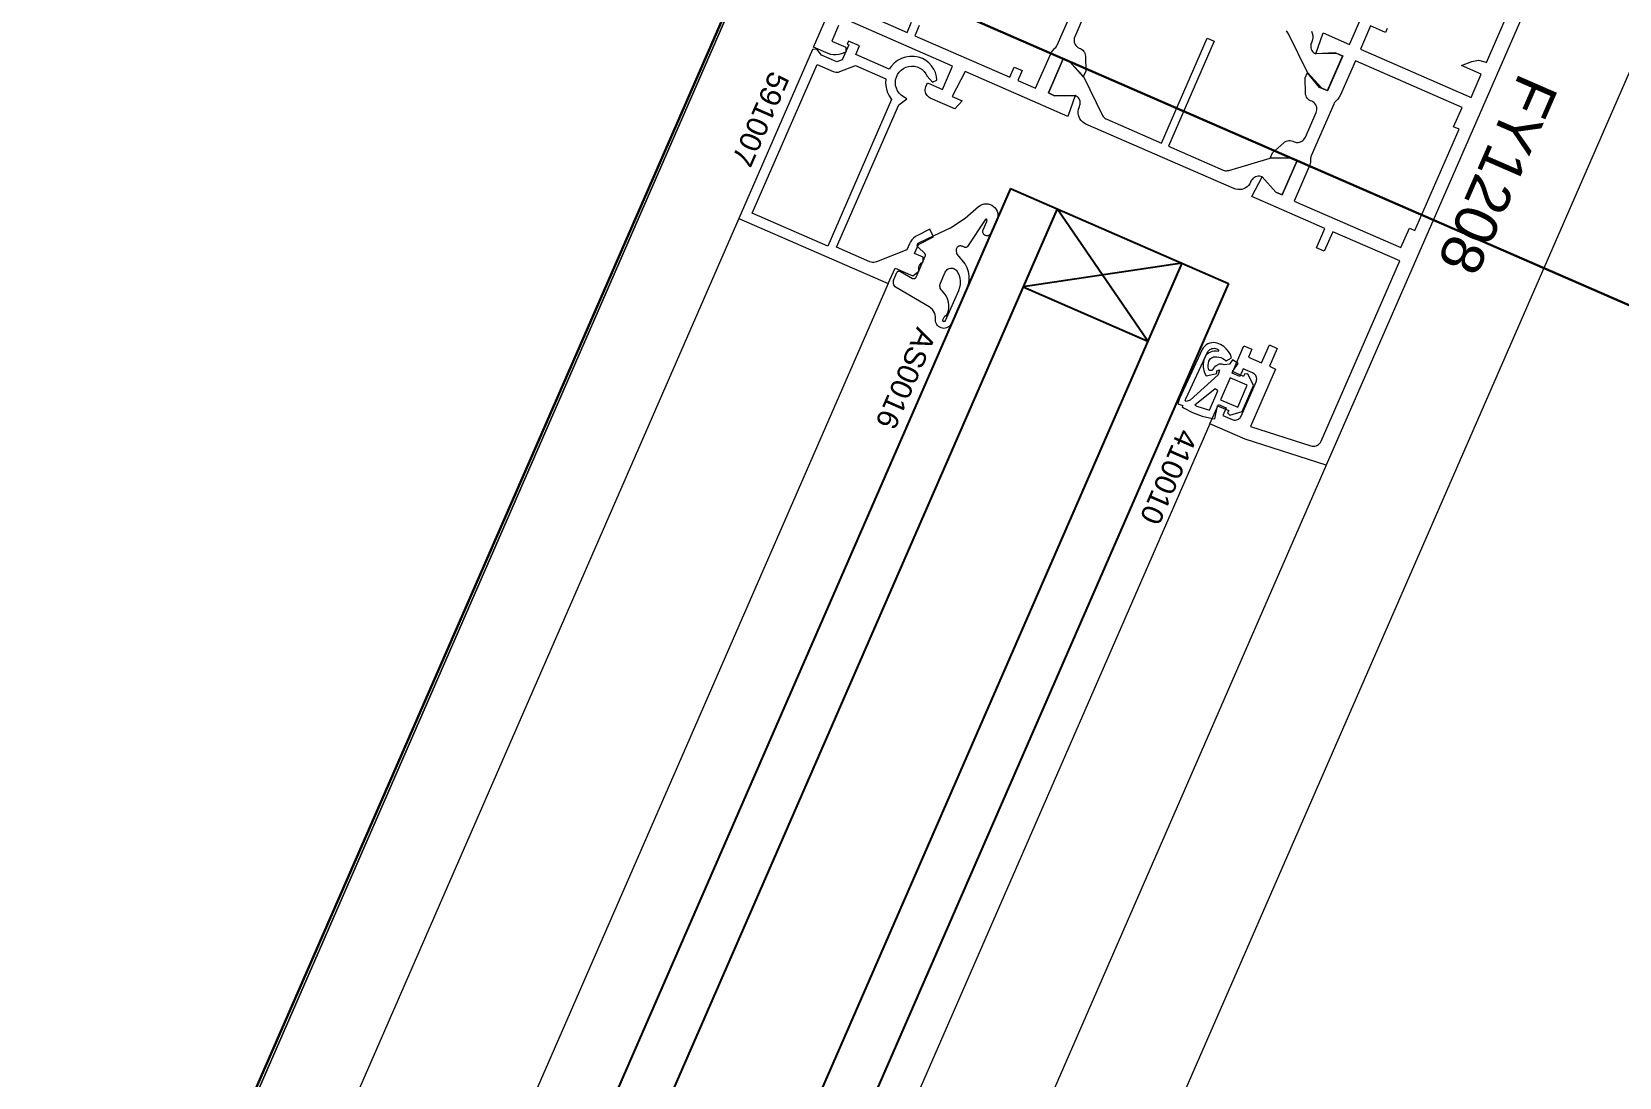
# Model space of a CAD drawing. Header units: millimetres. Extents: x -37281 to 954596, y -59787 to 956680.
# Drawn here: x 871531.4 to 871718.2, y -10885.9 to -10762.8 of the extents above; entities that cross this region are included whole.
import ezdxf

# ---------------------------------------------------------------- set-up
doc = ezdxf.new("R2010")
doc.units = ezdxf.units.MM
doc.header["$MEASUREMENT"] = 0
doc.linetypes.add('Dot & Dashed', pattern=[670.277762, 352.777767, -176.388884, 0, -141.111112])
for name, color, linetype, lineweight in [('0_Pen_No__2', 8, 'Continuous', 15), ('0_Pen_No__5', 7, 'Continuous', 25), ('0_Pen_No__7', 7, 'Continuous', 35), ('0_Pen_No__9', 7, 'Continuous', 13), ('New_A-20-M_Roof_Pen_No__93', 8, 'Continuous', 13), ('New_A-25-M_Curtain_Wall_Pen_No__90', 8, 'Continuous', 20), ('New_A-25-M_Wall_Ext_Pen_No__87', 8, 'Continuous', 20)]:
    doc.layers.add(name, color=color, linetype=linetype, lineweight=lineweight)
for name, color, linetype in [('New_A-20-M_Roof', 7, 'Continuous'), ('New_A-25-M_Curtain_Wall', 7, 'Continuous'), ('New_A-25-M_Wall_Ext', 7, 'Continuous'), ('New_ArchiCAD Windows', 7, 'Continuous')]:
    doc.layers.add(name, color=color, linetype=linetype)
doc.layers.add('New_A-25-M_Curtain_Wall_Pen_No__69', color=7, linetype='Continuous', lineweight=20, true_color=0x606060)
doc.layers.add('New_ArchiCAD Windows_Pen_No__23', color=7, linetype='Continuous', lineweight=30, true_color=0x2a2a2a)
doc.styles.add('GENERATED_STYLE_3', font='')
doc.styles.get('GENERATED_STYLE_3').set_extended_font_data('Arial')

# ---------------------------------------------------------------- blocks, each defined once
blk = doc.blocks.new('Wall_243_2', base_point=(874395.1, -4631.3))
at = {"layer": 'New_A-25-M_Wall_Ext_Pen_No__87', "linetype": 'Continuous', "flags": 128}
for points in [[(874303.43, -4591.33), (866444.97, -22613.27)], [(866536.64, -22653.24), (874395.1, -4631.3)]]:
    blk.add_lwpolyline(points, dxfattribs=at)
blk = doc.blocks.new('Wall_245_2', base_point=(874285.09, -4632.6))
at = {"layer": 'New_A-25-M_Wall_Ext_Pen_No__87', "linetype": 'Continuous', "flags": 128}
blk.add_lwpolyline([(869174.27, -16353.33), (874285.09, -4632.6)], dxfattribs=at)
blk = doc.blocks.new('Triple Window 19_2')
at = {"layer": 'New_ArchiCAD Windows_Pen_No__23', "linetype": 'Continuous'}
for p, q in [((662.5, -190), (662.5, 0)), ((662.5, 0), (725, 0)), ((725, 0), (812.5, 0))]:
    blk.add_line(p, q, dxfattribs=at)
blk = doc.blocks.new('Wall_353_2', base_point=(874468.42, -4712.54))
at = {"layer": 'New_ArchiCAD Windows', "color": 251, "linetype": 'Continuous', "lineweight": 20, "true_color": 0x606060, "xscale": -1, "zscale": 1000, "rotation": 66.44041158399281}
blk.add_blockref('Triple Window 19_2', (871882.15, -10143.29), dxfattribs=at)
blk = doc.blocks.new('Morph_2_2', base_point=(864302.5, 0))
at = {"layer": 'New_A-20-M_Roof_Pen_No__93', "linetype": 'Continuous', "flags": 128}
blk.add_lwpolyline([(866367.03, -22792.01), (874315.32, -4564.06)], dxfattribs=at)
blk = doc.blocks.new('Beam_8_2', base_point=(874303.43, -4591.33))
at = {"layer": 'New_A-25-M_Curtain_Wall_Pen_No__69', "linetype": 'Dot & Dashed'}
blk.add_line((874303.43, -4591.33), (866444.97, -22613.27), dxfattribs=at)
at = {"layer": 'New_A-25-M_Curtain_Wall_Pen_No__90', "linetype": 'Continuous'}
blk.add_line((874303.43, -4591.33), (866444.97, -22613.27), dxfattribs=at)

msp = doc.modelspace()

# ---------------------------------------------------------------- linework, layer by layer
at = {"layer": '0_Pen_No__2', "linetype": 'Continuous', "flags": 128}
for points in [[(871715.29, -10741.45), (871683.71, -10813.87), (871674.15, -10810.79), (871670.02, -10808.99)], [(871626.32, -10762.11), (871625.52, -10763.94), (871627.17, -10764.66), (871627.16, -10765.22), (871626.63, -10765.43), (871626.33, -10765.52), (871626.02, -10765.56), (871625.7, -10765.56), (871625.39, -10765.5), (871625.1, -10765.4), (871623.36, -10764.64), (871632.55, -10743.56)], [(871687.72, -10764.89), (871700.74, -10770.56), (871701.94, -10767.81), (871699.63, -10766.81), (871700.83, -10766.33), (871701.6, -10766.19), (871702.36, -10766.36), (871702.54, -10766.44), (871710.21, -10748.84)], [(871635.81, -10762.11), (871635.29, -10763.3), (871646.47, -10768.17), (871646.99, -10766.98), (871647.91, -10767.38), (871647.39, -10768.57), (871649.5, -10769.49), (871651.24, -10765.51), (871651.38, -10765.24), (871651.56, -10764.99), (871651.78, -10764.77), (871651.88, -10764.67), (871651.97, -10764.55), (871652.04, -10764.42), (871654.7, -10758.31)], [(871627.5, -10759.9), (871634.37, -10762.9), (871634.89, -10761.71)], [(871655.38, -10760.5), (871654.11, -10763.43), (871654.05, -10763.58), (871654.03, -10763.73), (871654.02, -10763.89), (871654.05, -10764.04), (871654.09, -10764.19), (871654.16, -10764.34), (871654.25, -10764.46), (871654.36, -10764.58), (871654.48, -10764.67), (871654.62, -10764.75), (871654.77, -10764.81), (871654.91, -10764.89), (871655.04, -10764.98), (871655.15, -10765.1), (871655.24, -10765.24), (871655.31, -10765.39), (871655.35, -10765.55), (871655.37, -10765.71), (871655.39, -10767.48), (871655.11, -10768.12), (871653.5, -10766.33), (871652.76, -10766.01), (871651, -10770.04), (871651.74, -10770.36), (871654.15, -10770.32), (871653.3, -10772.79), (871641.2, -10767.51), (871639.68, -10770.45), (871640.87, -10770.97), (871639.99, -10771.89), (871637.11, -10770.64), (871636.97, -10770.56), (871636.84, -10770.47), (871636.74, -10770.35), (871636.65, -10770.23), (871636.58, -10770.08), (871636.53, -10769.93), (871636.51, -10769.78), (871636.51, -10769.62), (871636.54, -10769.47), (871636.59, -10769.32), (871636.79, -10768.86), (871638.53, -10769.62), (871639.73, -10766.87), (871627.63, -10761.59)], [(871670.02, -10808.99), (871671.02, -10806.7), (871671.94, -10807.1), (871671.54, -10808.01), (871672.64, -10808.49), (871672.76, -10808.53), (871672.88, -10808.56), (871673.01, -10808.56), (871673.13, -10808.54), (871673.25, -10808.5), (871673.36, -10808.45), (871673.47, -10808.38), (871673.56, -10808.29), (871673.63, -10808.19), (871673.69, -10808.08), (871675.45, -10804.05), (871675.49, -10803.93), (871675.51, -10803.8), (871675.52, -10803.68), (871675.5, -10803.55), (871675.46, -10803.43), (871675.41, -10803.32), (871675.33, -10803.22), (871675.25, -10803.13), (871675.15, -10803.05), (871675.04, -10802.99), (871673.94, -10802.51), (871673.54, -10803.43), (871672.62, -10803.03), (871674.02, -10799.82), (871674.94, -10800.22), (871674.54, -10801.14), (871676.09, -10801.82), (871677.01, -10799.71), (871677.93, -10800.11), (871677.01, -10802.22), (871677.74, -10802.54), (871674.79, -10809.31), (871681.87, -10811.59), (871682.03, -10811.63), (871682.19, -10811.64), (871682.35, -10811.62), (871682.51, -10811.58), (871682.66, -10811.52), (871682.8, -10811.42), (871682.91, -10811.31), (871683.01, -10811.18), (871683.09, -10811.04), (871692.35, -10789.81), (871684.46, -10786.38), (871683.46, -10788.67), (871682.55, -10788.27), (871683.55, -10785.98), (871674.93, -10782.22), (871676.15, -10779.92), (871677.77, -10781.71), (871678.5, -10782.03), (871680.26, -10778), (871679.53, -10777.68), (871677.11, -10777.72), (871677.39, -10777.07), (871678.71, -10775.89), (871678.84, -10775.79), (871678.98, -10775.71), (871679.14, -10775.66), (871679.3, -10775.63), (871679.46, -10775.63), (871679.62, -10775.66), (871679.78, -10775.71), (871679.92, -10775.78), (871680.07, -10775.83), (871680.22, -10775.86), (871680.38, -10775.86), (871680.54, -10775.84), (871680.69, -10775.79), (871680.83, -10775.72), (871680.96, -10775.63), (871681.07, -10775.52), (871681.16, -10775.4), (871681.24, -10775.26), (871682.52, -10772.33), (871682.57, -10772.18), (871682.6, -10772.02), (871682.6, -10771.87), (871682.58, -10771.71), (871682.53, -10771.56), (871682.46, -10771.42), (871682.37, -10771.29), (871682.26, -10771.18), (871682.14, -10771.08), (871682, -10771.01), (871681.86, -10770.95), (871681.71, -10770.87), (871681.58, -10770.77), (871681.47, -10770.65), (871681.38, -10770.52), (871681.32, -10770.37), (871681.27, -10770.21), (871681.26, -10770.05), (871681.23, -10768.27), (871681.51, -10767.63), (871683.13, -10769.43), (871683.86, -10769.75), (871685.62, -10765.72), (871684.89, -10765.4), (871682.47, -10765.43), (871683.32, -10762.97), (871686.44, -10764.33), (871688.24, -10760.2)], [(871690.87, -10762.44), (871690.67, -10762.9), (871688.92, -10762.14), (871687.72, -10764.89)], [(871637.36, -10768.75), (871637.88, -10768.54), (871637.82, -10768.08), (871637.7, -10767.64), (871637.51, -10767.22), (871637.25, -10766.84), (871636.94, -10766.5), (871636.59, -10766.21), (871636.19, -10765.98), (871635.71, -10765.82), (871635.21, -10765.73), (871634.7, -10765.73), (871634.19, -10765.82), (871633.71, -10765.98), (871633.26, -10766.23), (871632.86, -10766.54), (871632.51, -10766.91), (871632.27, -10767.22), (871628.33, -10765.5), (871628.77, -10764.49), (871627.49, -10763.93), (871627.33, -10764.3), (871627.51, -10764.38), (871626.75, -10766.12), (871626.09, -10766.38), (871624.3, -10765.6), (871623.75, -10764.86), (871623.24, -10764.92), (871614.57, -10784.81), (871632.16, -10792.48), (871632.96, -10790.65), (871635.07, -10791.57), (871635.76, -10791), (871635.74, -10790.84), (871635.74, -10790.67), (871635.77, -10790.51), (871635.83, -10790.36), (871635.91, -10790.22), (871636.01, -10790.09), (871636.14, -10789.98), (871636.27, -10789.9), (871636.25, -10789.36), (871635.25, -10788.92), (871635.71, -10787.86), (871637.49, -10786.97), (871637.05, -10786.08), (871635.59, -10786.8), (871635.35, -10786.95), (871635.13, -10787.12), (871634.94, -10787.32), (871634.77, -10787.55), (871634.64, -10787.8), (871634.33, -10788.52), (871630.77, -10789.92), (871630.61, -10789.96), (871630.46, -10789.98), (871630.3, -10789.98), (871630.14, -10789.95), (871629.99, -10789.9), (871626.07, -10788.19)], [(871681.96, -10762.76), (871682.06, -10763), (871682.11, -10763.26), (871682.11, -10763.52), (871682.08, -10763.78), (871681.99, -10764.02), (871681.95, -10764.12), (871681.9, -10764.26), (871681.87, -10764.42), (871681.87, -10764.58), (871681.89, -10764.73), (871681.94, -10764.88), (871682.01, -10765.02), (871682.1, -10765.15), (871682.21, -10765.26), (871682.33, -10765.36), (871682.47, -10765.43), (871682.49, -10765.39), (871684.72, -10765.27), (871685.64, -10765.67), (871683.84, -10769.79), (871682.92, -10769.39), (871681.49, -10767.68), (871681.51, -10767.63), (871679.25, -10763.08), (871679.18, -10762.96), (871679.09, -10762.85), (871678.99, -10762.76)], [(871626.07, -10788.19), (871633.39, -10771.42), (871634.33, -10770.72), (871633.94, -10770.49), (871633.67, -10770.29), (871633.44, -10770.05), (871633.25, -10769.78), (871633.12, -10769.48), (871633.03, -10769.15), (871633, -10768.82), (871633.03, -10768.49), (871633.12, -10768.17), (871633.26, -10767.86), (871633.44, -10767.59), (871633.68, -10767.35), (871633.95, -10767.15), (871634.24, -10767.01), (871634.56, -10766.91), (871634.9, -10766.87), (871635.23, -10766.89), (871635.55, -10766.97), (871635.86, -10767.1), (871636.14, -10767.28), (871636.39, -10767.5), (871636.59, -10767.77), (871636.75, -10768.06), (871637.36, -10768.75)]]:
    msp.add_lwpolyline(points, dxfattribs=at)
for points in [[(871669.7, -10763.57), (871670.52, -10763.93), (871665.13, -10776.31), (871671.56, -10779.11), (871671.69, -10779.16), (871671.82, -10779.19), (871671.96, -10779.19), (871672.1, -10779.18), (871672.24, -10779.15), (871677.12, -10777.7), (871679.53, -10777.68), (871680.26, -10778), (871678.5, -10782.03), (871677.77, -10781.71), (871676.15, -10779.92), (871676.01, -10779.86), (871675.85, -10779.84), (871675.69, -10779.83), (871675.54, -10779.86), (871675.39, -10779.9), (871675.25, -10779.97), (871675.12, -10780.06), (871675.01, -10780.17), (871674.91, -10780.29), (871674.84, -10780.43), (871674.8, -10780.52), (871674.69, -10780.73), (871674.54, -10780.92), (871674.38, -10781.08), (871674.18, -10781.22), (871673.97, -10781.32), (871673.75, -10781.39), (871673.51, -10781.42), (871673.28, -10781.42), (871673.05, -10781.38), (871672.82, -10781.3), (871655.41, -10773.71), (871655.2, -10773.59), (871655.01, -10773.45), (871654.85, -10773.28), (871654.71, -10773.09), (871654.61, -10772.88), (871654.54, -10772.65), (871654.51, -10772.42), (871654.51, -10772.19), (871654.55, -10771.95), (871654.63, -10771.73), (871654.67, -10771.64), (871654.72, -10771.49), (871654.75, -10771.34), (871654.75, -10771.18), (871654.73, -10771.02), (871654.69, -10770.87), (871654.62, -10770.73), (871654.53, -10770.6), (871654.42, -10770.49), (871654.29, -10770.4), (871654.15, -10770.32), (871651.74, -10770.36), (871651, -10770.04), (871652.76, -10766.01), (871653.5, -10766.33), (871655.12, -10768.1), (871657.38, -10772.67), (871657.45, -10772.79), (871657.53, -10772.9), (871657.63, -10773), (871657.75, -10773.08), (871657.87, -10773.14), (871664.3, -10775.95)], [(871625.04, -10788.06), (871616.14, -10784.19), (871623.78, -10766.68), (871625.69, -10767.51), (871625.84, -10767.56), (871625.99, -10767.59), (871626.15, -10767.59), (871626.3, -10767.57), (871626.45, -10767.52), (871628.31, -10766.8), (871631.89, -10768.36), (871631.85, -10768.88), (871631.91, -10769.4), (871632.05, -10769.9), (871632.27, -10770.37), (871632.56, -10770.8)], [(871687.13, -10766.26), (871685.39, -10770.25), (871685.24, -10770.52), (871685.06, -10770.77), (871684.85, -10770.98), (871684.74, -10771.09), (871684.65, -10771.21), (871684.58, -10771.34), (871681.92, -10777.45), (871681.87, -10777.59), (871681.84, -10777.73), (871681.84, -10777.88), (871681.83, -10778.19), (871681.77, -10778.49), (871681.67, -10778.78), (871679.93, -10782.76), (871692.49, -10788.24), (871693.49, -10785.95), (871694.13, -10786.23), (871699.33, -10774.31), (871698.68, -10774.03), (871699.68, -10771.74)]]:
    msp.add_lwpolyline(points, close=True, dxfattribs=at)
at = {"layer": '0_Pen_No__5', "linetype": 'Continuous'}
for p, q in [((871646.53, -10781.29), (871539.61, -11026.51)), ((871646.53, -10781.29), (871672.2, -10792.48)), ((871652.03, -10783.69), (871545.11, -11028.91)), ((871662.7, -10799.25), (871652.03, -10783.69)), ((871666.7, -10790.09), (871559.77, -11035.3)), ((871666.7, -10790.09), (871648.04, -10792.86)), ((871672.2, -10792.48), (871565.27, -11037.7)), ((871648.04, -10792.86), (871662.7, -10799.25))]:
    msp.add_line(p, q, dxfattribs=at)
at = {"layer": '0_Pen_No__9', "linetype": 'Continuous'}
for p, q in [((871614.57, -10784.81), (871514.03, -11015.36)), ((871632.16, -10792.48), (871531.63, -11023.03)), ((871670.02, -10808.99), (871569.49, -11039.54)), ((871683.71, -10813.87), (871582.78, -11045.33))]:
    msp.add_line(p, q, dxfattribs=at)
at = {"layer": '0_Pen_No__9', "linetype": 'Continuous', "flags": 128}
for points in [[(871633.07, -10792.94), (871632.97, -10792.85), (871632.89, -10792.74), (871632.82, -10792.63), (871632.78, -10792.5), (871632.76, -10792.37), (871632.76, -10792.24), (871632.78, -10792.1), (871632.82, -10791.98), (871633.17, -10791.17), (871633.19, -10791.13), (871633.23, -10791.09), (871633.26, -10791.06), (871633.31, -10791.03), (871633.35, -10791.01), (871633.4, -10791), (871633.45, -10790.99), (871633.5, -10791), (871633.55, -10791.01), (871633.6, -10791.04), (871635.01, -10791.87), (871635.06, -10791.89), (871635.11, -10791.9), (871635.16, -10791.91), (871635.21, -10791.9), (871635.26, -10791.89), (871635.3, -10791.87), (871635.35, -10791.85), (871635.38, -10791.81), (871635.41, -10791.77), (871635.44, -10791.73), (871636.51, -10789.26), (871636.53, -10789.22), (871636.54, -10789.17), (871636.54, -10789.13), (871636.53, -10789.08), (871636.52, -10789.04), (871636.5, -10789), (871636.48, -10788.96), (871636.45, -10788.92), (871635.67, -10788.19), (871635.64, -10788.15), (871635.61, -10788.11), (871635.59, -10788.06), (871635.58, -10788.01), (871635.58, -10787.96), (871635.58, -10787.91), (871635.6, -10787.86), (871635.62, -10787.82), (871635.65, -10787.78), (871635.68, -10787.74), (871635.72, -10787.71), (871635.77, -10787.69), (871637.58, -10786.81), (871639.47, -10785.92), (871641.21, -10784.78), (871642.78, -10783.41), (871642.98, -10783.27), (871643.2, -10783.17), (871643.43, -10783.1), (871643.67, -10783.08), (871643.9, -10783.1), (871644.14, -10783.16), (871644.35, -10783.26), (871644.55, -10783.39), (871644.73, -10783.56), (871644.87, -10783.75), (871644.98, -10783.96), (871645.04, -10784.19), (871645.07, -10784.43), (871645.06, -10784.67), (871644.24, -10786.56), (871644.2, -10786.63), (871644.15, -10786.7), (871644.09, -10786.75), (871644.02, -10786.8), (871643.94, -10786.83), (871643.86, -10786.85), (871643.78, -10786.86), (871643.7, -10786.85), (871643.62, -10786.83), (871643.54, -10786.8), (871643.47, -10786.75), (871643.41, -10786.7), (871643.36, -10786.63), (871643.32, -10786.56), (871643.3, -10786.48), (871643.28, -10786.4), (871643.28, -10786.32), (871643.3, -10786.24), (871643.32, -10786.16), (871643.75, -10785.18), (871643.76, -10785.14), (871643.77, -10785.09), (871643.78, -10785.04), (871643.77, -10785), (871643.76, -10784.95), (871643.74, -10784.91), (871643.71, -10784.87), (871643.67, -10784.89), (871643.63, -10784.91), (871643.6, -10784.95), (871643.57, -10784.98), (871641.48, -10788.12), (871641.43, -10788.18), (871641.36, -10788.21), (871641.31, -10788.23), (871641.27, -10788.23), (871641.22, -10788.23), (871641.17, -10788.22), (871641.13, -10788.21), (871640.85, -10788.08), (871640.76, -10788.06), (871640.68, -10788.04), (871640.59, -10788.05), (871640.5, -10788.06), (871640.42, -10788.09), (871640.35, -10788.14), (871640.28, -10788.2), (871640.23, -10788.27), (871640.19, -10788.34), (871640.16, -10788.43), (871640.15, -10788.51), (871640.15, -10788.6), (871640.18, -10788.91), (871640.19, -10788.95), (871640.21, -10788.99), (871640.23, -10789.03), (871640.25, -10789.07), (871641.18, -10790.16), (871641.22, -10790.21), (871641.26, -10790.28), (871641.4, -10790.59), (871641.57, -10791.06), (871641.65, -10791.56), (871641.66, -10792.06), (871641.58, -10792.55), (871641.42, -10793.03), (871639.62, -10797.15), (871639.54, -10797.3), (871639.44, -10797.43), (871639.32, -10797.54), (871639.18, -10797.63), (871639.03, -10797.7), (871638.87, -10797.74), (871638.7, -10797.75), (871638.53, -10797.74), (871638.37, -10797.69), (871638.22, -10797.63), (871638.08, -10797.54), (871637.96, -10797.42), (871637.86, -10797.29), (871637.78, -10797.14), (871637.73, -10796.99), (871637.71, -10796.82), (871637.71, -10796.66), (871637.71, -10796.41), (871637.67, -10796.17), (871637.6, -10795.94), (871637.49, -10795.73), (871637.35, -10795.53), (871637.17, -10795.36), (871636.97, -10795.22)], [(871638.86, -10791.14), (871638.92, -10791.03), (871639, -10790.92), (871639.1, -10790.83), (871639.22, -10790.76), (871639.34, -10790.7), (871639.48, -10790.67), (871639.61, -10790.66), (871639.74, -10790.68), (871639.87, -10790.72), (871640, -10790.77), (871640.11, -10790.85), (871640.2, -10790.95), (871640.28, -10791.06), (871640.45, -10791.41), (871640.57, -10791.79), (871640.62, -10792.18), (871640.61, -10792.57), (871640.54, -10792.95), (871640.42, -10793.32), (871638.87, -10796.88), (871638.85, -10796.9), (871638.84, -10796.92), (871638.82, -10796.93), (871638.8, -10796.95), (871638.78, -10796.96), (871638.75, -10796.96), (871638.73, -10796.97), (871638.7, -10796.96), (871638.68, -10796.96), (871638.66, -10796.95), (871638.64, -10796.93), (871638.62, -10796.92), (871638.6, -10796.9), (871638.59, -10796.88), (871638.58, -10796.85), (871638.58, -10796.83), (871638.58, -10796.8), (871638.58, -10796.78), (871638.59, -10796.76), (871638.74, -10796.42), (871638.76, -10796.38), (871638.79, -10796.34), (871638.82, -10796.31), (871638.86, -10796.28), (871638.9, -10796.26), (871638.94, -10796.25), (871638.99, -10796.24), (871639.03, -10796.24), (871639.07, -10796.16), (871639.2, -10795.8), (871639.27, -10795.42), (871639.28, -10795.03), (871639.23, -10794.65), (871639.12, -10794.28), (871638.96, -10793.93), (871638.75, -10793.62), (871638.49, -10793.33), (871638.4, -10793.24), (871638.33, -10793.14), (871638.28, -10793.03), (871638.25, -10792.91), (871638.23, -10792.79), (871638.23, -10792.66), (871638.26, -10792.54), (871638.3, -10792.43)], [(871669.11, -10800.26), (871666.45, -10806.03), (871666.23, -10806.62), (871666.81, -10806.85), (871666.74, -10807.01), (871666.89, -10807.1), (871667.97, -10807.66), (871669.11, -10808.09), (871670.3, -10808.36), (871670.58, -10808.4), (871670.91, -10806.87), (871672.22, -10807.44), (871672.1, -10807.71), (871672.34, -10807.99), (871673.81, -10807.55), (871675.15, -10804.49), (871674.47, -10803.12), (871674.1, -10803.13), (871673.98, -10803.41), (871672.67, -10802.83), (871673.32, -10801.9), (871672.67, -10801.44), (871672.3, -10801.96), (871671.68, -10802.06), (871671.57, -10802), (871671.46, -10801.97), (871671.34, -10801.95), (871671.22, -10801.96), (871671.1, -10801.98), (871670.99, -10802.02), (871670.89, -10802.08), (871670.73, -10802.17), (871670.59, -10802.28), (871670.46, -10802.41), (871670.36, -10802.56), (871670.29, -10802.72), (871669.92, -10802.73), (871669.84, -10802.52), (871669.81, -10802.3), (871669.8, -10802.07), (871669.84, -10801.85), (871669.9, -10801.63), (871670.01, -10801.43), (871670.09, -10801.32), (871670.19, -10801.24), (871670.31, -10801.17), (871670.44, -10801.12), (871670.57, -10801.09), (871670.7, -10801.09), (871670.84, -10801.11), (871671.07, -10801.14), (871671.31, -10801.2), (871671.52, -10801.29), (871671.73, -10801.42), (871671.91, -10801.57), (871672.56, -10801.23), (871672.42, -10800.84), (871672.21, -10800.47), (871671.94, -10800.15), (871671.63, -10799.87), (871671.27, -10799.65), (871670.88, -10799.5), (871670.46, -10799.42), (871670.22, -10799.44), (871669.99, -10799.49), (871669.77, -10799.58), (871669.56, -10799.71), (871669.38, -10799.87), (871669.23, -10800.06)], [(871667.17, -10806.04), (871669.78, -10800.46), (871669.87, -10800.35), (871669.99, -10800.26), (871670.11, -10800.19), (871670.25, -10800.14), (871670.39, -10800.11), (871670.54, -10800.1), (871670.68, -10800.12), (871670.82, -10800.16), (871670.95, -10800.23), (871671.07, -10800.31), (871671, -10800.47), (871670.76, -10800.43), (871670.53, -10800.43), (871670.29, -10800.47), (871670.07, -10800.55), (871669.86, -10800.66), (871669.67, -10800.8), (871669.51, -10800.98), (871669.35, -10801.3), (871669.25, -10801.64), (871669.2, -10802), (871669.21, -10802.36), (871669.28, -10802.71), (871669.4, -10803.05), (871669.58, -10803.36), (871670.81, -10803.06), (871670.83, -10802.74), (871671.12, -10802.62), (871671, -10803.21), (871667.7, -10806.2), (871667.2, -10806.35), (871667.08, -10806.21)], [(871669.84, -10807.35), (871669.96, -10807.38), (871670.95, -10805.12), (871670.64, -10804.88), (871668.23, -10806.8), (871668.46, -10806.9)], [(871671.26, -10806.15), (871673.28, -10807.03), (871674.4, -10804.46), (871672.38, -10803.58)]]:
    msp.add_lwpolyline(points, close=True, dxfattribs=at)

# ---------------------------------------------------------------- block references
at = {"layer": 'New_A-20-M_Roof', "linetype": 'Continuous', "lineweight": 0}
msp.add_blockref('Morph_2_2', (864302.5, 0), dxfattribs=at)
at = {"layer": 'New_A-25-M_Curtain_Wall', "color": 8, "lineweight": 20}
msp.add_blockref('Beam_8_2', (874303.43, -4591.33), dxfattribs=at)
at = {"layer": 'New_A-25-M_Wall_Ext', "color": 250, "lineweight": 50, "true_color": 0x2a2a2a}
for name, p in [('Wall_245_2', (874285.09, -4632.6)), ('Wall_353_2', (874468.42, -4712.54)), ('Wall_243_2', (874395.1, -4631.3))]:
    msp.add_blockref(name, p, dxfattribs=at)

# ---------------------------------------------------------------- texts
at = {"layer": '0_Pen_No__7', "linetype": 'Continuous', "attachment_point": 7, "rotation": 246.4404, "style": 'GENERATED_STYLE_3'}
for s, insert, char_height in [('\\A1;{\\fArial|b0|i0|c0|p34;591007}', (871618.27, -10767.28), 2.5), ('\\A1;{\\fArial|b0|i0|c0|p34;FY1208}', (871706.43, -10767.46), 5), ('\\A1;{\\fArial|b0|i0|c0|p34;AS0016}', (871635.54, -10797.47), 2.5), ('\\A1;{\\fArial|b0|i0|c0|p34;410010}', (871666.33, -10809.41), 2.5)]:
    msp.add_mtext(s, dxfattribs=dict(at, insert=insert, char_height=char_height))

doc.saveas('drawing.dxf')
